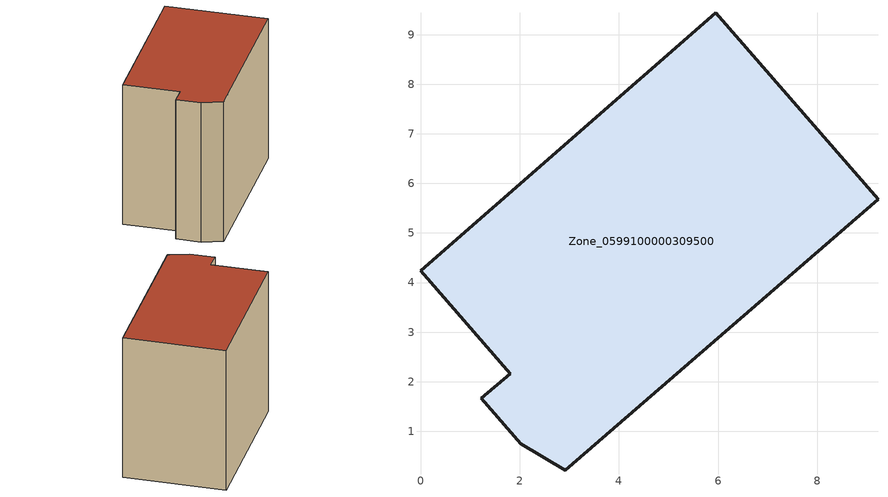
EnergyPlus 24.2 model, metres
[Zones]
Zone_0599100000309500
 floor ground (C_G): 5.95,9.44 9.22,5.68 2.92,0.22 2.03,0.75 1.22,1.67 1.81,2.16 0,4.24 z0
 wall outside (C_F): 9.22,5.68 5.95,9.44 0,4.24 1.81,2.16 1.22,1.67 2.03,0.75 2.92,0.22 9.22,5.68 z0:7.37
 roof outside (C_R): 2.92,0.22 9.22,5.68 5.95,9.44 0,4.24 1.81,2.16 1.22,1.67 2.03,0.75 z7.37
[BUILDING]
Pand.0599100000309500: North Axis=0; Terrain=City; Loads Convergence Tolerance Value=0.04; Temperature Convergence Tolerance Value=0.4; Solar Distribution=FullExterior; Maximum Number of Warmup Days=25; Minimum Number of Warmup Days=1
[Site:Location]
Rotterdam.The.Hague.AP_ZH_NLD Design_Conditions: Latitude=51.96; Longitude=4.45; Time Zone=1; Elevation=-4.5
[SITE:GROUNDTEMPERATURE:BUILDINGSURFACE]
18, 18, 18, 18, 18, 18, 18, 18, 18, 18, 18, 18
[MATERIAL] Thermal Absorptance=0.9; Solar Absorptance=0.7; Visible Absorptance=0.7
Name | Roughness | Thickness | Conductivity | Density | Specific Heat
G.TI.1946 | MediumSmooth | 0.15 | 1 | 540 | 1210
F.TI.1946 | Rough | 0.3 | 0.857143 | 1920 | 840
R.TI.1946 | MediumRough | 0.2 | 0.1 | 1500 | 1000
[CONSTRUCTION]
C_G: G.TI.1946
C_F: F.TI.1946
C_R: R.TI.1946
[ZONE]
Zone_0599100000309500: Type=1; Multiplier=1; Ceiling Height=Autocalculate; Volume=Autocalculate; Floor Area=autocalculate; Part of Total Floor Area=Yes
[ZONEINFILTRATION:DESIGNFLOWRATE]
Infil_Zone_0599100000309500: Zone or ZoneList or Space or SpaceList=Zone_0599100000309500; Schedule=AlwaysOn; Design Flow Rate Calculation Method=Flow/Area; Flow Rate per Floor Area=0.003; Constant Term Coefficient=1; Temperature Term Coefficient=0; Velocity Term Coefficient=0; Velocity Squared Term Coefficient=0
[HVACTEMPLATE:ZONE:IDEALLOADSAIRSYSTEM]
Zone_0599100000309500: Maximum Heating Supply Air Temperature=50; Minimum Cooling Supply Air Temperature=13; Maximum Heating Supply Air Humidity Ratio=0.0156; Minimum Cooling Supply Air Humidity Ratio=0.0077; Heating Limit=NoLimit; Cooling Limit=NoLimit; Dehumidification Control Type=ConstantSensibleHeatRatio; Cooling Sensible Heat Ratio=0.7; Dehumidification Setpoint=60; Humidification Control Type=None; Humidification Setpoint=30; Outdoor Air Method=None; Outdoor Air Flow Rate per Person=0.00944; Outdoor Air Flow Rate per Zone Floor Area=0; Outdoor Air Flow Rate per Zone=0; Demand Controlled Ventilation Type=None; Outdoor Air Economizer Type=NoEconomizer; Heat Recovery Type=None; Sensible Heat Recovery Effectiveness=0.7; Latent Heat Recovery Effectiveness=0.65
[ZONECONTROL:THERMOSTAT]
ThermostatControl_Zone_0599100000309500: Zone or ZoneList=Zone_0599100000309500; Control Type Schedule=DualSetpointControlType; Control 1=Thermostat_Zone_0599100000309500; Temperature Difference Between Cutout And Setpoint=0
[THERMOSTATSETPOINT:DUALSETPOINT]
Thermostat_Zone_0599100000309500: Heating Setpoint Temperature Schedule=HeatingSetpoint_Zone_0599100000309500; Cooling Setpoint Temperature Schedule=CoolingSetpoint_Zone_0599100000309500
[SCHEDULE:COMPACT]
HeatingSetpoint_Zone_0599100000309500: Through: 12/31, For: AllDays, Until: 24:00, 21
CoolingSetpoint_Zone_0599100000309500: Through: 12/31, For: AllDays, Until: 24:00, 24
DualSetpointControlType: Through: 12/31, For: AllDays, Until: 24:00, 4
AlwaysOn: Through: 12/31, For: AllDays, Until: 24:00, 1
